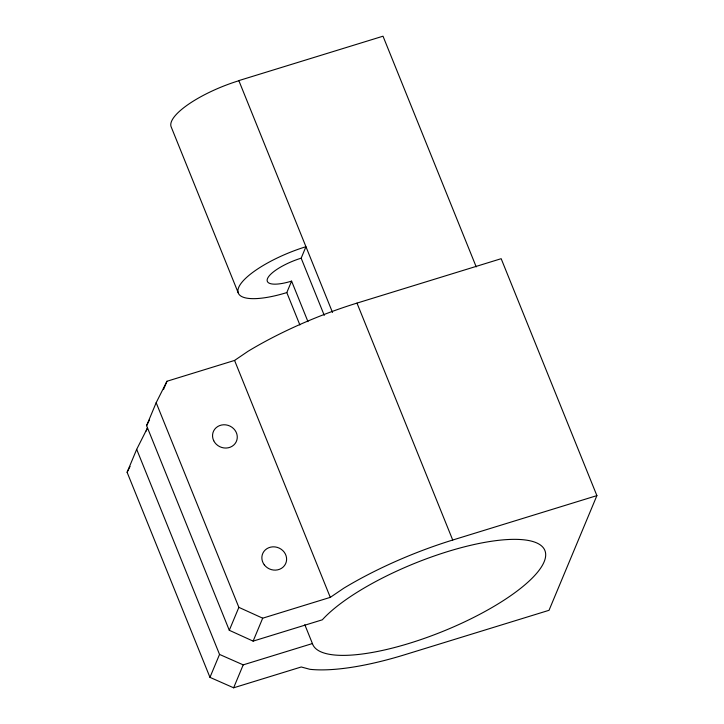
<?xml version="1.0" encoding="UTF-8"?>
<svg xmlns="http://www.w3.org/2000/svg" width="724" height="724" viewBox="0 0 724 724"><rect width="100%" height="100%" fill="white"/><g stroke="black" fill="none" stroke-linecap="round" stroke-linejoin="round"><path stroke-width="1.09" d="M136.682 449.351L219.535 654.424L243.21 664.867L312.415 643.555A125.225 36.824 -22 0 0 479.252 614.567A125.225 36.824 -22 0 0 510.628 539.416A125.225 36.824 -22 0 0 322.325 619.807L253.119 641.12L229.291 630.287L146.601 425.64L156.176 402.698L166.963 381.258L234.567 360.434L248.033 351.294A156.529 46.028 -22 0 1 356.986 303.103L501.171 258.694L596.893 495.623L549.027 610.305L404.852 654.704A156.529 46.028 -22 0 1 309.908 669.311L301.238 666.985L233.635 687.8L209.96 677.356L127.107 472.283L136.682 449.351L147.479 427.938L146.176 431.07M163.488 389.593L166.963 381.258M286.804 292.587L291.591 281.12A31.304 9.204 -22 0 1 267.536 278.532A31.304 9.204 -22 0 1 301.166 258.178L305.944 246.712A62.608 18.408 -22 0 0 238.703 287.41A62.608 18.408 -22 0 0 286.804 292.587L299.872 324.94M229.291 630.287L238.866 607.355L156.176 402.698M209.96 677.356L219.535 654.424M233.635 687.8L243.21 664.867M253.119 641.12L262.694 618.187L330.289 597.363L343.755 588.223A156.529 46.028 -22 0 1 452.717 540.032L596.893 495.623M146.601 425.64L149.542 419.784M127.107 472.283L130.048 466.446M238.866 607.355L262.694 618.187M476.22 266.885L383.014 36.2L238.839 80.599L332.515 312.46M356.986 303.103L452.717 540.032M301.166 258.178L324.262 315.365M291.591 281.12L307.971 321.664M238.187 292.74L171.072 126.628A62.608 18.317 -21.9 0 1 238.775 80.753M234.567 360.434L330.289 597.363M304.804 624.703L312.415 643.555M264.251 564.783A12.525 11.493 22.7 0 0 285.564 563.815A12.525 11.493 22.7 0 0 272.894 546.837A12.525 11.493 22.7 0 0 264.251 564.783M213.725 440.735A12.525 11.493 22.7 0 0 235.083 443.613A12.525 11.493 22.7 0 0 225.933 424.879A12.525 11.493 22.7 0 0 213.725 440.735"/></g></svg>
